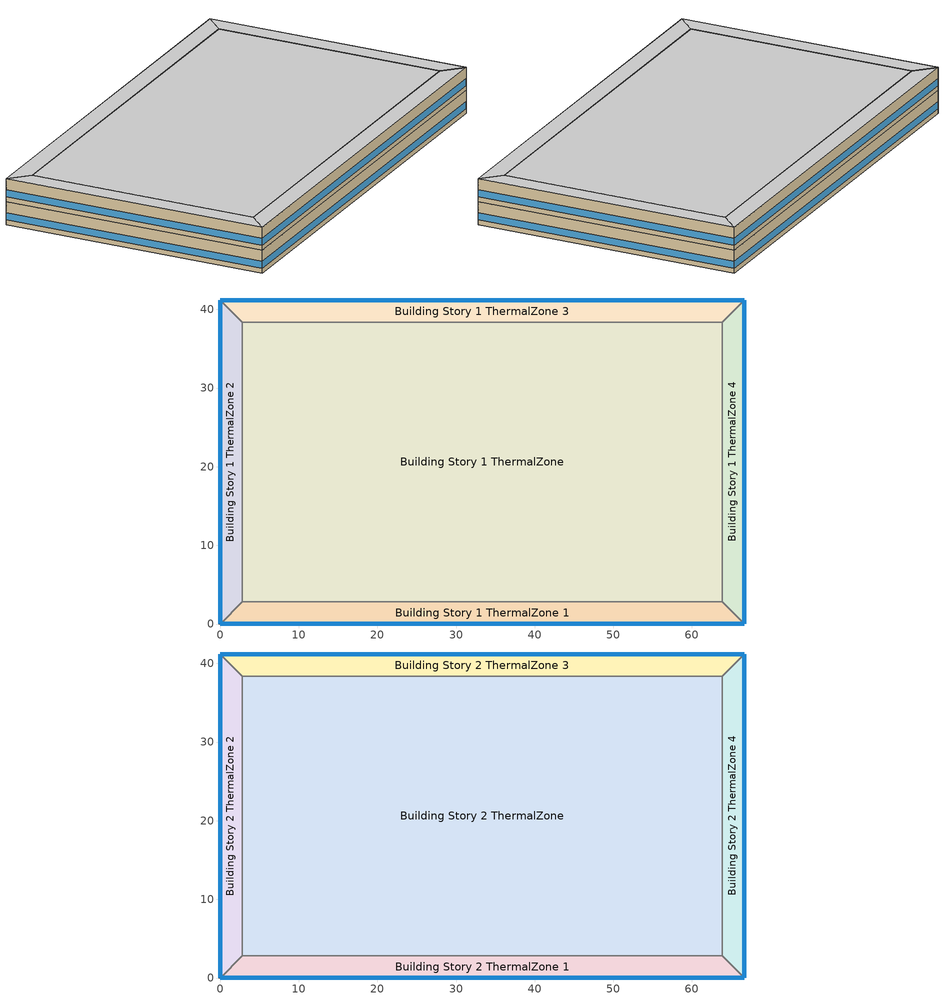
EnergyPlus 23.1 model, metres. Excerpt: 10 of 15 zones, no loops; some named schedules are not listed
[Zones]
Building Story 1 ThermalZone
 floor ground (Typical Insulated Carpeted 8in Slab Floor): 63.82,2.83 2.83,2.83 2.83,38.37 63.82,38.38 z0
 wall adiabatic (Typical Interior Wall): 2.83,2.83 63.82,2.83 63.82,38.38 2.83,38.37 2.83,2.83 z0:3.6
 ceiling adiabatic (Typical Interior Floor): 63.82,38.38 2.83,38.37 2.83,2.83 63.82,2.83 z3.6
Building Story 1 ThermalZone 1
 floor ground (Typical Insulated Carpeted 8in Slab Floor): 66.65,0 0,0 2.83,2.83 63.82,2.83 z0
 wall outside (Typical Insulated Steel Framed Exterior Wall R-20.41): 0,0 66.65,0 z0:3.6
 wall adiabatic (Typical Interior Wall): 66.65,0 63.82,2.83 2.83,2.83 0,0 z0:3.6
 window (U 0.48 SHGC 0.40 Dbl Ref-D Clr 6mm/13mm): 0.03,0 66.63,0 z0.76:1.84
 ceiling adiabatic (Typical Interior Ceiling): 63.82,2.83 2.83,2.83 0,0 66.65,0 z3.6
Building Story 1 ThermalZone 2
 floor ground (Typical Insulated Carpeted 8in Slab Floor): 0,0 0,41.2 2.83,38.37 2.83,2.83 z0
 wall outside (Typical Insulated Steel Framed Exterior Wall R-20.41): 0,41.2 0,0 z0:3.6
 wall adiabatic (Typical Interior Wall): 0,0 2.83,2.83 2.83,38.37 0,41.2 z0:3.6
 window (U 0.48 SHGC 0.40 Dbl Ref-D Clr 6mm/13mm): 0,41.18 0,0.03 z0.76:1.84
 ceiling adiabatic (Typical Interior Ceiling): 2.83,2.83 2.83,38.37 0,41.2 0,0 z3.6
Building Story 1 ThermalZone 3
 floor ground (Typical Insulated Carpeted 8in Slab Floor): 0,41.2 66.65,41.2 63.82,38.38 2.83,38.37 z0
 wall outside (Typical Insulated Steel Framed Exterior Wall R-20.41): 66.65,41.2 0,41.2 z0:3.6
 wall adiabatic (Typical Interior Wall): 0,41.2 2.83,38.37 63.82,38.38 66.65,41.2 z0:3.6
 window (U 0.48 SHGC 0.40 Dbl Ref-D Clr 6mm/13mm): 66.63,41.2 0.03,41.2 z0.76:1.84
 ceiling adiabatic (Typical Interior Ceiling): 2.83,38.37 63.82,38.38 66.65,41.2 0,41.2 z3.6
Building Story 1 ThermalZone 4
 floor ground (Typical Insulated Carpeted 8in Slab Floor): 66.65,41.2 66.65,0 63.82,2.83 63.82,38.38 z0
 wall outside (Typical Insulated Steel Framed Exterior Wall R-20.41): 66.65,0 66.65,41.2 z0:3.6
 wall adiabatic (Typical Interior Wall): 66.65,41.2 63.82,38.38 63.82,2.83 66.65,0 z0:3.6
 window (U 0.48 SHGC 0.40 Dbl Ref-D Clr 6mm/13mm): 66.65,0.03 66.65,41.18 z0.76:1.84
 ceiling adiabatic (Typical Interior Ceiling): 63.82,38.38 63.82,2.83 66.65,0 66.65,41.2 z3.6
Building Story 2 ThermalZone
 floor adiabatic (Typical Interior Floor): 63.82,2.83 2.83,2.83 2.83,38.37 63.82,38.38 z3.6
 wall adiabatic (Typical Interior Wall): 2.83,2.83 63.82,2.83 63.82,38.38 2.83,38.37 2.83,2.83 z3.6:7.2
 ceiling adiabatic (Typical Interior Ceiling): 63.82,38.38 2.83,38.37 2.83,2.83 63.82,2.83 z7.2
Building Story 2 ThermalZone 1
 floor adiabatic (Typical Interior Ceiling): 66.65,0 0,0 2.83,2.83 63.82,2.83 z3.6
 wall outside (Typical Insulated Steel Framed Exterior Wall R-20.41): 0,0 66.65,0 z3.6:7.2
 wall adiabatic (Typical Interior Wall): 66.65,0 63.82,2.83 2.83,2.83 0,0 z3.6:7.2
 window (U 0.48 SHGC 0.40 Dbl Ref-D Clr 6mm/13mm): 0.03,0 66.63,0 z4.36:5.44
 ceiling adiabatic (Typical Interior Ceiling): 63.82,2.83 2.83,2.83 0,0 66.65,0 z7.2
Building Story 2 ThermalZone 2
 floor adiabatic (Typical Interior Ceiling): 0,0 0,41.2 2.83,38.37 2.83,2.83 z3.6
 wall outside (Typical Insulated Steel Framed Exterior Wall R-20.41): 0,41.2 0,0 z3.6:7.2
 wall adiabatic (Typical Interior Wall): 0,0 2.83,2.83 2.83,38.37 0,41.2 z3.6:7.2
 window (U 0.48 SHGC 0.40 Dbl Ref-D Clr 6mm/13mm): 0,41.18 0,0.03 z4.36:5.44
 ceiling adiabatic (Typical Interior Ceiling): 2.83,2.83 2.83,38.37 0,41.2 0,0 z7.2
Building Story 2 ThermalZone 3
 floor adiabatic (Typical Interior Ceiling): 0,41.2 66.65,41.2 63.82,38.38 2.83,38.37 z3.6
 wall outside (Typical Insulated Steel Framed Exterior Wall R-20.41): 66.65,41.2 0,41.2 z3.6:7.2
 wall adiabatic (Typical Interior Wall): 0,41.2 2.83,38.37 63.82,38.38 66.65,41.2 z3.6:7.2
 window (U 0.48 SHGC 0.40 Dbl Ref-D Clr 6mm/13mm): 66.63,41.2 0.03,41.2 z4.36:5.44
 ceiling adiabatic (Typical Interior Ceiling): 2.83,38.37 63.82,38.38 66.65,41.2 0,41.2 z7.2
Building Story 2 ThermalZone 4
 floor adiabatic (Typical Interior Ceiling): 66.65,41.2 66.65,0 63.82,2.83 63.82,38.38 z3.6
 wall outside (Typical Insulated Steel Framed Exterior Wall R-20.41): 66.65,0 66.65,41.2 z3.6:7.2
 wall adiabatic (Typical Interior Wall): 66.65,41.2 63.82,38.38 63.82,2.83 66.65,0 z3.6:7.2
 window (U 0.48 SHGC 0.40 Dbl Ref-D Clr 6mm/13mm): 66.65,0.03 66.65,41.18 z4.36:5.44
 ceiling adiabatic (Typical Interior Ceiling): 63.82,38.38 63.82,2.83 66.65,0 66.65,41.2 z7.2
[Building]
bld_9: Terrain=City
[Site:Location]
Laramie General Brees Field_WY_USA: Latitude {deg}=41.3151; Longitude {deg}=-105.581; Time Zone {hr}=-7; Elevation {m}=2215
[Site:GroundTemperature:FCfactorMethod]
8.6, 2.8, -4.1, -8.8, -2.2, 0.3, 6.7, 10.1, 16.5, 20.6, 19.2, 14.7
[Site:WaterMainsTemperature]
Calculation Method=Correlation; Annual Average Outdoor Air Temperature {C}=8.96667; Maximum Difference In Monthly Average Outdoor Air Temperatures {deltaC}=26.2
[SizingPeriod:DesignDay] Day of Month=21; Dry-Bulb Temperature Range Modifier Type=DefaultMultipliers; Humidity Condition Type=Wetbulb; Barometric Pressure {Pa}=98769; Rain Indicator=No; Snow Indicator=No; Daylight Saving Time Indicator=No; Begin Environment Reset Mode=FullResetAtBeginEnvironment
Name | Month | Day Type | Maximum Dry-Bulb Temperature {C} | Daily Dry-Bulb Temperature Range {deltaC} | Wetbulb or DewPoint at Maximum Dry-Bulb {C} | Wind Speed {m/s} | Wind Direction {deg} | Solar Model Indicator | ASHRAE Clear Sky Optical Depth for Beam Irradiance (taub) | ASHRAE Clear Sky Optical Depth for Diffuse Irradiance (taud) | Sky Clearness
Buffalo Niagara Intl Ap Ann Clg .4% Condns DB=>MWB 1 | 7 | SummerDesignDay | 30.3 | 9.3 | 21.8 | 5.7 | 240 | ASHRAETau | 0.462 | 2.001
Buffalo Niagara Intl Ap Ann Clg .4% Condns WB=>MDB 1 | 7 | SummerDesignDay | 27.8 | 9.3 | 23.8 | 5.7 | 240 | ASHRAETau | 0.462 | 2.001
Buffalo Niagara Intl Ap Ann Htg 99.6% Condns DB 1 | 1 | WinterDesignDay | -16.3 | 0 | -16.3 | 5.1 | 270 | ASHRAEClearSky |  |  | 0
[Material] Thermal Absorptance=0.9; Solar Absorptance=0.7
Name | Roughness | Thickness {m} | Conductivity {W/m-K} | Density {kg/m3} | Specific Heat {J/kg-K} | Visible Absorptance
100mm Normalweight concrete floor | MediumRough | 0.1016 | 2.31045 | 2322 | 832.557 | 0.7
25mm Stucco | Smooth | 0.0254 | 0.72 | 1856 | 840 | 0.7
5/8 in. Gypsum Board | MediumSmooth | 0.0159 | 0.16 | 800 | 1090 | 0.7
8 in. Normalweight Concrete Floor | MediumRough | 0.2032 | 2.31 | 2322 | 832 | 0.7
G01 13mm gypsum board | Smooth | 0.0127 | 0.160031 | 800.001 | 1090.73 | 0.5
[Material:NoMass] Roughness=Smooth; Thermal Absorptance=0.9; Solar Absorptance=0.7
Name | Thermal Resistance {m2-K/W} | Visible Absorptance
CP02 CARPET PAD; Typical Carpet Pad | 0.21648 | 0.8
Typical Insulation R-18.23 | 3.21036 | 0.7
[WindowMaterial:Gas]
AIR 13MM: Gas Type=Air; Thickness {m}=0.0127
[WindowMaterial:Glazing] Optical Data Type=SpectralAverage; Thickness {m}=0.006; Infrared Transmittance at Normal Incidence=0; Front Side Infrared Hemispherical Emissivity=0.84; Conductivity {W/m-K}=0.9; Dirt Correction Factor for Solar and Visible Transmittance=1; Solar Diffusing=No
Name | Solar Transmittance at Normal Incidence | Front Side Solar Reflectance at Normal Incidence | Back Side Solar Reflectance at Normal Incidence | Visible Transmittance at Normal Incidence | Front Side Visible Reflectance at Normal Incidence | Back Side Visible Reflectance at Normal Incidence | Back Side Infrared Hemispherical Emissivity
CLEAR 6MM | 0.775 | 0.071 | 0.071 | 0.881 | 0.08 | 0.08 | 0.84
REF D CLEAR 6MM | 0.429 | 0.308 | 0.379 | 0.334 | 0.453 | 0.505 | 0.82
[Construction]
InteriorFurnishings 1: Std Wood 6inch 1
InteriorFurnishings 2: Std Wood 6inch 2
Typical Insulated Carpeted 8in Slab Floor: 8 in. Normalweight Concrete Floor, Typical Carpet Pad
Typical Insulated Steel Framed Exterior Wall R-20.41: 25mm Stucco, 5/8 in. Gypsum Board, Typical Insulation R-18.23, 5/8 in. Gypsum Board
Typical Interior Ceiling: CP02 CARPET PAD, 100mm Normalweight concrete floor
Typical Interior Floor: 100mm Normalweight concrete floor, CP02 CARPET PAD
Typical Interior Wall: G01 13mm gypsum board, G01 13mm gypsum board
U 0.48 SHGC 0.40 Dbl Ref-D Clr 6mm/13mm: REF D CLEAR 6MM, AIR 13MM, CLEAR 6MM
[SurfaceProperty:SurroundingSurfaces] Surrounding Surface 1=SurroundingSurface1; Surrounding Surface 1 View Factor=0.5
Name | Surrounding Surface 1 Temperature Schedule
SrdSurfs:Surface 56 | Srf-Surface 56-Tmp
SrdSurfs:Surface 44 | Srf-Surface 44-Tmp
SrdSurfs:Surface 50 | Srf-Surface 50-Tmp
SrdSurfs:Surface 38 | Srf-Surface 38-Tmp
[SurfaceProperty:LocalEnvironment]
Name | Exterior Surface | Surrounding Surfaces Object
LocEnv:Surface 44 | Surface 44 | SrdSurfs:Surface 56
LocEnv:Surface 56 | Surface 56 | SrdSurfs:Surface 44
LocEnv:Surface 50 | Surface 50 | SrdSurfs:Surface 38
LocEnv:Surface 38 | Surface 38 | SrdSurfs:Surface 50
[Zone] Part of Total Floor Area=Yes
Name | Multiplier
Building Story 1 ThermalZone; Building Story 1 ThermalZone 1; Building Story 1 ThermalZone 2; Building Story 1 ThermalZone 3; Building Story 1 ThermalZone 4 | 1
Building Story 2 ThermalZone; Building Story 2 ThermalZone 1; Building Story 2 ThermalZone 2; Building Story 2 ThermalZone 3; Building Story 2 ThermalZone 4 | 28
[Space]
Name | Zone | Space Type
Building Story 1 Space | Building Story 1 ThermalZone | Story Ground Blended Space Type
Building Story 1 Space 1 | Building Story 1 ThermalZone 1 | Story Ground Blended Space Type
Building Story 1 Space 2 | Building Story 1 ThermalZone 2 | Story Ground Blended Space Type
Building Story 1 Space 3 | Building Story 1 ThermalZone 3 | Story Ground Blended Space Type
Building Story 1 Space 4 | Building Story 1 ThermalZone 4 | Story Ground Blended Space Type
Building Story 2 Space | Building Story 2 ThermalZone | Story Mid Blended Space Type
Building Story 2 Space 1 | Building Story 2 ThermalZone 1 | Story Mid Blended Space Type
Building Story 2 Space 2 | Building Story 2 ThermalZone 2 | Story Mid Blended Space Type
Building Story 2 Space 3 | Building Story 2 ThermalZone 3 | Story Mid Blended Space Type
Building Story 2 Space 4 | Building Story 2 ThermalZone 4 | Story Mid Blended Space Type
[SpaceList]
Story Ground Blended Space Type: Building Story 1 Space, Building Story 1 Space 4, Building Story 1 Space 1, Building Story 1 Space 2, Building Story 1 Space 3
Story Mid Blended Space Type: Building Story 2 Space 1, Building Story 2 Space 2, Building Story 2 Space, Building Story 2 Space 3, Building Story 2 Space 4
[InternalMass]
Name | Construction | Zone or ZoneList | Space or SpaceList | Surface Area {m2}
Building Story 1 Space Office OfficeLarge Data Center A  - Story Ground Mass; Building Story 1 Space Office OfficeLarge Data Center C  - Story Ground Mass | InteriorFurnishings 1 | Building Story 1 ThermalZone | Building Story 1 Space | 6.46958
Building Story 1 Space 4 Office OfficeLarge Data Center A  - Story Ground Mass; Building Story 1 Space 4 Office OfficeLarge Data Center C  - Story Ground Mass | InteriorFurnishings 1 | Building Story 1 ThermalZone 4 | Building Story 1 Space 4 | 0.323877
Building Story 1 Space 1 Office OfficeLarge Data Center A  - Story Ground Mass; Building Story 1 Space 1 Office OfficeLarge Data Center C  - Story Ground Mass | InteriorFurnishings 1 | Building Story 1 ThermalZone 1 | Building Story 1 Space 1 | 0.538656
Building Story 1 Space 2 Office OfficeLarge Data Center A  - Story Ground Mass; Building Story 1 Space 2 Office OfficeLarge Data Center C  - Story Ground Mass | InteriorFurnishings 1 | Building Story 1 ThermalZone 2 | Building Story 1 Space 2 | 0.323877
Building Story 1 Space 3 Office OfficeLarge Data Center A  - Story Ground Mass; Building Story 1 Space 3 Office OfficeLarge Data Center C  - Story Ground Mass | InteriorFurnishings 1 | Building Story 1 ThermalZone 3 | Building Story 1 Space 3 | 0.538655
Building Story 1 Space Office OfficeLarge Data Center B  - Story Ground Mass | InteriorFurnishings 1 | Building Story 1 ThermalZone | Building Story 1 Space | 35.9741
Building Story 1 Space 4 Office OfficeLarge Data Center B  - Story Ground Mass | InteriorFurnishings 1 | Building Story 1 ThermalZone 4 | Building Story 1 Space 4 | 1.80092
Building Story 1 Space 1 Office OfficeLarge Data Center B  - Story Ground Mass | InteriorFurnishings 1 | Building Story 1 ThermalZone 1 | Building Story 1 Space 1 | 2.99519
Building Story 1 Space 2 Office OfficeLarge Data Center B  - Story Ground Mass | InteriorFurnishings 1 | Building Story 1 ThermalZone 2 | Building Story 1 Space 2 | 1.80092
Building Story 1 Space 3 Office OfficeLarge Data Center B  - Story Ground Mass | InteriorFurnishings 1 | Building Story 1 ThermalZone 3 | Building Story 1 Space 3 | 2.99519
Building Story 1 Space Office OfficeLarge Main Data Center A  - Story Ground Mass; Building Story 1 Space Office OfficeLarge Main Data Center C  - Story Ground Mass | InteriorFurnishings 1 | Building Story 1 ThermalZone | Building Story 1 Space | 11.6315
Building Story 1 Space 4 Office OfficeLarge Main Data Center A  - Story Ground Mass; Building Story 1 Space 4 Office OfficeLarge Main Data Center C  - Story Ground Mass | InteriorFurnishings 1 | Building Story 1 ThermalZone 4 | Building Story 1 Space 4 | 0.58229
Building Story 1 Space 1 Office OfficeLarge Main Data Center A  - Story Ground Mass; Building Story 1 Space 1 Office OfficeLarge Main Data Center C  - Story Ground Mass | InteriorFurnishings 1 | Building Story 1 ThermalZone 1 | Building Story 1 Space 1 | 0.968435
Building Story 1 Space 2 Office OfficeLarge Main Data Center A  - Story Ground Mass; Building Story 1 Space 2 Office OfficeLarge Main Data Center C  - Story Ground Mass | InteriorFurnishings 1 | Building Story 1 ThermalZone 2 | Building Story 1 Space 2 | 0.58229
Building Story 1 Space 3 Office OfficeLarge Main Data Center A  - Story Ground Mass; Building Story 1 Space 3 Office OfficeLarge Main Data Center C  - Story Ground Mass | InteriorFurnishings 1 | Building Story 1 ThermalZone 3 | Building Story 1 Space 3 | 0.968434
Building Story 1 Space Office OfficeLarge Main Data Center B  - Story Ground Mass | InteriorFurnishings 1 | Building Story 1 ThermalZone | Building Story 1 Space | 64.6768
Building Story 1 Space 4 Office OfficeLarge Main Data Center B  - Story Ground Mass | InteriorFurnishings 1 | Building Story 1 ThermalZone 4 | Building Story 1 Space 4 | 3.23782
Building Story 1 Space 1 Office OfficeLarge Main Data Center B  - Story Ground Mass | InteriorFurnishings 1 | Building Story 1 ThermalZone 1 | Building Story 1 Space 1 | 5.38498
Building Story 1 Space 2 Office OfficeLarge Main Data Center B  - Story Ground Mass | InteriorFurnishings 1 | Building Story 1 ThermalZone 2 | Building Story 1 Space 2 | 3.23782
Building Story 1 Space 3 Office OfficeLarge Main Data Center B  - Story Ground Mass | InteriorFurnishings 1 | Building Story 1 ThermalZone 3 | Building Story 1 Space 3 | 5.38497
Building Story 1 Space SecondarySchool Auditorium A  - Story Ground Mass; Building Story 1 Space SecondarySchool Auditorium C  - Story Ground Mass | InteriorFurnishings 1 | Building Story 1 ThermalZone | Building Story 1 Space | 52.0319
Building Story 1 Space 4 SecondarySchool Auditorium A  - Story Ground Mass; Building Story 1 Space 4 SecondarySchool Auditorium C  - Story Ground Mass | InteriorFurnishings 1 | Building Story 1 ThermalZone 4 | Building Story 1 Space 4 | 2.6048
Building Story 1 Space 1 SecondarySchool Auditorium A  - Story Ground Mass; Building Story 1 Space 1 SecondarySchool Auditorium C  - Story Ground Mass | InteriorFurnishings 1 | Building Story 1 ThermalZone 1 | Building Story 1 Space 1 | 4.33217
Building Story 1 Space 2 SecondarySchool Auditorium A  - Story Ground Mass; Building Story 1 Space 2 SecondarySchool Auditorium C  - Story Ground Mass | InteriorFurnishings 1 | Building Story 1 ThermalZone 2 | Building Story 1 Space 2 | 2.6048
Building Story 1 Space 3 SecondarySchool Auditorium A  - Story Ground Mass; Building Story 1 Space 3 SecondarySchool Auditorium C  - Story Ground Mass | InteriorFurnishings 1 | Building Story 1 ThermalZone 3 | Building Story 1 Space 3 | 4.33216
Building Story 1 Space SecondarySchool Auditorium B  - Story Ground Mass | InteriorFurnishings 1 | Building Story 1 ThermalZone | Building Story 1 Space | 289.323
Building Story 1 Space 4 SecondarySchool Auditorium B  - Story Ground Mass | InteriorFurnishings 1 | Building Story 1 ThermalZone 4 | Building Story 1 Space 4 | 14.484
Building Story 1 Space 1 SecondarySchool Auditorium B  - Story Ground Mass | InteriorFurnishings 1 | Building Story 1 ThermalZone 1 | Building Story 1 Space 1 | 24.089
Building Story 1 Space 2 SecondarySchool Auditorium B  - Story Ground Mass | InteriorFurnishings 1 | Building Story 1 ThermalZone 2 | Building Story 1 Space 2 | 14.484
Building Story 1 Space 3 SecondarySchool Auditorium B  - Story Ground Mass | InteriorFurnishings 1 | Building Story 1 ThermalZone 3 | Building Story 1 Space 3 | 24.089
Building Story 1 Space SecondarySchool Cafeteria A  - Story Ground Mass; Building Story 1 Space SecondarySchool Cafeteria C  - Story Ground Mass | InteriorFurnishings 1 | Building Story 1 ThermalZone | Building Story 1 Space | 32.9329
Building Story 1 Space 4 SecondarySchool Cafeteria A  - Story Ground Mass; Building Story 1 Space 4 SecondarySchool Cafeteria C  - Story Ground Mass | InteriorFurnishings 1 | Building Story 1 ThermalZone 4 | Building Story 1 Space 4 | 1.64867
Building Story 1 Space 1 SecondarySchool Cafeteria A  - Story Ground Mass; Building Story 1 Space 1 SecondarySchool Cafeteria C  - Story Ground Mass | InteriorFurnishings 1 | Building Story 1 ThermalZone 1 | Building Story 1 Space 1 | 2.74199
Building Story 1 Space 2 SecondarySchool Cafeteria A  - Story Ground Mass; Building Story 1 Space 2 SecondarySchool Cafeteria C  - Story Ground Mass | InteriorFurnishings 1 | Building Story 1 ThermalZone 2 | Building Story 1 Space 2 | 1.64867
Building Story 1 Space 3 SecondarySchool Cafeteria A  - Story Ground Mass; Building Story 1 Space 3 SecondarySchool Cafeteria C  - Story Ground Mass | InteriorFurnishings 1 | Building Story 1 ThermalZone 3 | Building Story 1 Space 3 | 2.74199
Building Story 1 Space SecondarySchool Cafeteria B  - Story Ground Mass | InteriorFurnishings 1 | Building Story 1 ThermalZone | Building Story 1 Space | 183.123
Building Story 1 Space 4 SecondarySchool Cafeteria B  - Story Ground Mass | InteriorFurnishings 1 | Building Story 1 ThermalZone 4 | Building Story 1 Space 4 | 9.16744
Building Story 1 Space 1 SecondarySchool Cafeteria B  - Story Ground Mass | InteriorFurnishings 1 | Building Story 1 ThermalZone 1 | Building Story 1 Space 1 | 15.2468
Building Story 1 Space 2 SecondarySchool Cafeteria B  - Story Ground Mass | InteriorFurnishings 1 | Building Story 1 ThermalZone 2 | Building Story 1 Space 2 | 9.16744
Building Story 1 Space 3 SecondarySchool Cafeteria B  - Story Ground Mass | InteriorFurnishings 1 | Building Story 1 ThermalZone 3 | Building Story 1 Space 3 | 15.2468
Building Story 1 Space SecondarySchool Classroom A  - Story Ground Mass; Building Story 1 Space SecondarySchool Classroom C  - Story Ground Mass | InteriorFurnishings 1 | Building Story 1 ThermalZone | Building Story 1 Space | 129.374
Building Story 1 Space 4 SecondarySchool Classroom A  - Story Ground Mass; Building Story 1 Space 4 SecondarySchool Classroom C  - Story Ground Mass | InteriorFurnishings 1 | Building Story 1 ThermalZone 4 | Building Story 1 Space 4 | 6.47666
Building Story 1 Space 1 SecondarySchool Classroom A  - Story Ground Mass; Building Story 1 Space 1 SecondarySchool Classroom C  - Story Ground Mass | InteriorFurnishings 1 | Building Story 1 ThermalZone 1 | Building Story 1 Space 1 | 10.7716
Building Story 1 Space 2 SecondarySchool Classroom A  - Story Ground Mass; Building Story 1 Space 2 SecondarySchool Classroom C  - Story Ground Mass | InteriorFurnishings 1 | Building Story 1 ThermalZone 2 | Building Story 1 Space 2 | 6.47666
Building Story 1 Space 3 SecondarySchool Classroom A  - Story Ground Mass; Building Story 1 Space 3 SecondarySchool Classroom C  - Story Ground Mass | InteriorFurnishings 1 | Building Story 1 ThermalZone 3 | Building Story 1 Space 3 | 10.7716
Building Story 1 Space SecondarySchool ComputerRoom A  - Story Ground Mass; Building Story 1 Space SecondarySchool ComputerRoom C  - Story Ground Mass | InteriorFurnishings 1 | Building Story 1 ThermalZone | Building Story 1 Space | 50.2769
Building Story 1 Space 4 SecondarySchool ComputerRoom A  - Story Ground Mass; Building Story 1 Space 4 SecondarySchool ComputerRoom C  - Story Ground Mass | InteriorFurnishings 1 | Building Story 1 ThermalZone 4 | Building Story 1 Space 4 | 2.51694
Building Story 1 Space 1 SecondarySchool ComputerRoom A  - Story Ground Mass; Building Story 1 Space 1 SecondarySchool ComputerRoom C  - Story Ground Mass | InteriorFurnishings 1 | Building Story 1 ThermalZone 1 | Building Story 1 Space 1 | 4.18604
Building Story 1 Space 2 SecondarySchool ComputerRoom A  - Story Ground Mass; Building Story 1 Space 2 SecondarySchool ComputerRoom C  - Story Ground Mass | InteriorFurnishings 1 | Building Story 1 ThermalZone 2 | Building Story 1 Space 2 | 2.51694
Building Story 1 Space 3 SecondarySchool ComputerRoom A  - Story Ground Mass; Building Story 1 Space 3 SecondarySchool ComputerRoom C  - Story Ground Mass | InteriorFurnishings 1 | Building Story 1 ThermalZone 3 | Building Story 1 Space 3 | 4.18604
Building Story 1 Space SecondarySchool ComputerRoom B  - Story Ground Mass | InteriorFurnishings 1 | Building Story 1 ThermalZone | Building Story 1 Space | 279.564
Building Story 1 Space 4 SecondarySchool ComputerRoom B  - Story Ground Mass | InteriorFurnishings 1 | Building Story 1 ThermalZone 4 | Building Story 1 Space 4 | 13.9954
Building Story 1 Space 1 SecondarySchool ComputerRoom B  - Story Ground Mass | InteriorFurnishings 1 | Building Story 1 ThermalZone 1 | Building Story 1 Space 1 | 23.2765
Building Story 1 Space 2 SecondarySchool ComputerRoom B  - Story Ground Mass | InteriorFurnishings 1 | Building Story 1 ThermalZone 2 | Building Story 1 Space 2 | 13.9954
Building Story 1 Space 3 SecondarySchool ComputerRoom B  - Story Ground Mass | InteriorFurnishings 1 | Building Story 1 ThermalZone 3 | Building Story 1 Space 3 | 23.2765
Building Story 1 Space SecondarySchool Corridor B  - Story Ground Mass | InteriorFurnishings 1 | Building Story 1 ThermalZone | Building Story 1 Space | 182.425
Building Story 1 Space 4 SecondarySchool Corridor B  - Story Ground Mass | InteriorFurnishings 1 | Building Story 1 ThermalZone 4 | Building Story 1 Space 4 | 9.13249
Building Story 1 Space 1 SecondarySchool Corridor B  - Story Ground Mass | InteriorFurnishings 1 | Building Story 1 ThermalZone 1 | Building Story 1 Space 1 | 15.1887
Building Story 1 Space 2 SecondarySchool Corridor B  - Story Ground Mass | InteriorFurnishings 1 | Building Story 1 ThermalZone 2 | Building Story 1 Space 2 | 9.13249
Building Story 1 Space 3 SecondarySchool Corridor B  - Story Ground Mass | InteriorFurnishings 1 | Building Story 1 ThermalZone 3 | Building Story 1 Space 3 | 15.1887
Building Story 1 Space SecondarySchool Gym A  - Story Ground Mass; Building Story 1 Space SecondarySchool Gym C  - Story Ground Mass | InteriorFurnishings 1 | Building Story 1 ThermalZone | Building Story 1 Space | 119.356
Building Story 1 Space 4 SecondarySchool Gym A  - Story Ground Mass; Building Story 1 Space 4 SecondarySchool Gym C  - Story Ground Mass | InteriorFurnishings 1 | Building Story 1 ThermalZone 4 | Building Story 1 Space 4 | 5.97514
Building Story 1 Space 1 SecondarySchool Gym A  - Story Ground Mass; Building Story 1 Space 1 SecondarySchool Gym C  - Story Ground Mass | InteriorFurnishings 1 | Building Story 1 ThermalZone 1 | Building Story 1 Space 1 | 9.93755
Building Story 1 Space 2 SecondarySchool Gym A  - Story Ground Mass; Building Story 1 Space 2 SecondarySchool Gym C  - Story Ground Mass | InteriorFurnishings 1 | Building Story 1 ThermalZone 2 | Building Story 1 Space 2 | 5.97514
Building Story 1 Space 3 SecondarySchool Gym A  - Story Ground Mass; Building Story 1 Space 3 SecondarySchool Gym C  - Story Ground Mass | InteriorFurnishings 1 | Building Story 1 ThermalZone 3 | Building Story 1 Space 3 | 9.93754
Building Story 1 Space SecondarySchool Gym A end_a - Story Ground Mass; Building Story 1 Space SecondarySchool Gym C end_a - Story Ground Mass | InteriorFurnishings 1 | Building Story 1 ThermalZone | Building Story 1 Space | 50.5738
Building Story 1 Space 4 SecondarySchool Gym A end_a - Story Ground Mass; Building Story 1 Space 4 SecondarySchool Gym C end_a - Story Ground Mass | InteriorFurnishings 1 | Building Story 1 ThermalZone 4 | Building Story 1 Space 4 | 2.5318
Building Story 1 Space 1 SecondarySchool Gym A end_a - Story Ground Mass; Building Story 1 Space 1 SecondarySchool Gym C end_a - Story Ground Mass | InteriorFurnishings 1 | Building Story 1 ThermalZone 1 | Building Story 1 Space 1 | 4.21076
Building Story 1 Space 2 SecondarySchool Gym A end_a - Story Ground Mass; Building Story 1 Space 2 SecondarySchool Gym C end_a - Story Ground Mass | InteriorFurnishings 1 | Building Story 1 ThermalZone 2 | Building Story 1 Space 2 | 2.5318
Building Story 1 Space 3 SecondarySchool Gym A end_a - Story Ground Mass; Building Story 1 Space 3 SecondarySchool Gym C end_a - Story Ground Mass | InteriorFurnishings 1 | Building Story 1 ThermalZone 3 | Building Story 1 Space 3 | 4.21076
Building Story 1 Space SecondarySchool Gym B  - Story Ground Mass | InteriorFurnishings 1 | Building Story 1 ThermalZone | Building Story 1 Space | 663.678
Building Story 1 Space 4 SecondarySchool Gym B  - Story Ground Mass | InteriorFurnishings 1 | Building Story 1 ThermalZone 4 | Building Story 1 Space 4 | 33.2248
Building Story 1 Space 1 SecondarySchool Gym B  - Story Ground Mass | InteriorFurnishings 1 | Building Story 1 ThermalZone 1 | Building Story 1 Space 1 | 55.2577
Building Story 1 Space 2 SecondarySchool Gym B  - Story Ground Mass | InteriorFurnishings 1 | Building Story 1 ThermalZone 2 | Building Story 1 Space 2 | 33.2248
Building Story 1 Space 3 SecondarySchool Gym B  - Story Ground Mass | InteriorFurnishings 1 | Building Story 1 ThermalZone 3 | Building Story 1 Space 3 | 55.2577
Building Story 1 Space SecondarySchool Gym B end_a - Story Ground Mass | InteriorFurnishings 1 | Building Story 1 ThermalZone | Building Story 1 Space | 281.215
Building Story 1 Space 4 SecondarySchool Gym B end_a - Story Ground Mass | InteriorFurnishings 1 | Building Story 1 ThermalZone 4 | Building Story 1 Space 4 | 14.0781
Building Story 1 Space 1 SecondarySchool Gym B end_a - Story Ground Mass | InteriorFurnishings 1 | Building Story 1 ThermalZone 1 | Building Story 1 Space 1 | 23.4139
Building Story 1 Space 2 SecondarySchool Gym B end_a - Story Ground Mass | InteriorFurnishings 1 | Building Story 1 ThermalZone 2 | Building Story 1 Space 2 | 14.0781
Building Story 1 Space 3 SecondarySchool Gym B end_a - Story Ground Mass | InteriorFurnishings 1 | Building Story 1 ThermalZone 3 | Building Story 1 Space 3 | 23.4139
Building Story 1 Space SecondarySchool Kitchen A  - Story Ground Mass; Building Story 1 Space SecondarySchool Kitchen C  - Story Ground Mass | InteriorFurnishings 1 | Building Story 1 ThermalZone | Building Story 1 Space | 11.3562
Building Story 1 Space 4 SecondarySchool Kitchen A  - Story Ground Mass; Building Story 1 Space 4 SecondarySchool Kitchen C  - Story Ground Mass | InteriorFurnishings 1 | Building Story 1 ThermalZone 4 | Building Story 1 Space 4 | 0.568508
Building Story 1 Space 1 SecondarySchool Kitchen A  - Story Ground Mass; Building Story 1 Space 1 SecondarySchool Kitchen C  - Story Ground Mass | InteriorFurnishings 1 | Building Story 1 ThermalZone 1 | Building Story 1 Space 1 | 0.945513
Building Story 1 Space 2 SecondarySchool Kitchen A  - Story Ground Mass; Building Story 1 Space 2 SecondarySchool Kitchen C  - Story Ground Mass | InteriorFurnishings 1 | Building Story 1 ThermalZone 2 | Building Story 1 Space 2 | 0.568508
Building Story 1 Space 3 SecondarySchool Kitchen A  - Story Ground Mass; Building Story 1 Space 3 SecondarySchool Kitchen C  - Story Ground Mass | InteriorFurnishings 1 | Building Story 1 ThermalZone 3 | Building Story 1 Space 3 | 0.945512
Building Story 1 Space SecondarySchool Kitchen B  - Story Ground Mass | InteriorFurnishings 1 | Building Story 1 ThermalZone | Building Story 1 Space | 63.146
Building Story 1 Space 4 SecondarySchool Kitchen B  - Story Ground Mass | InteriorFurnishings 1 | Building Story 1 ThermalZone 4 | Building Story 1 Space 4 | 3.16119
Building Story 1 Space 1 SecondarySchool Kitchen B  - Story Ground Mass | InteriorFurnishings 1 | Building Story 1 ThermalZone 1 | Building Story 1 Space 1 | 5.25752
Building Story 1 Space 2 SecondarySchool Kitchen B  - Story Ground Mass | InteriorFurnishings 1 | Building Story 1 ThermalZone 2 | Building Story 1 Space 2 | 3.16119
Building Story 1 Space 3 SecondarySchool Kitchen B  - Story Ground Mass | InteriorFurnishings 1 | Building Story 1 ThermalZone 3 | Building Story 1 Space 3 | 5.25752
Building Story 1 Space SecondarySchool Library A  - Story Ground Mass; Building Story 1 Space SecondarySchool Library C  - Story Ground Mass | InteriorFurnishings 1 | Building Story 1 ThermalZone | Building Story 1 Space | 44.2891
Building Story 1 Space 4 SecondarySchool Library A  - Story Ground Mass; Building Story 1 Space 4 SecondarySchool Library C  - Story Ground Mass | InteriorFurnishings 1 | Building Story 1 ThermalZone 4 | Building Story 1 Space 4 | 2.21718
Building Story 1 Space 1 SecondarySchool Library A  - Story Ground Mass; Building Story 1 Space 1 SecondarySchool Library C  - Story Ground Mass | InteriorFurnishings 1 | Building Story 1 ThermalZone 1 | Building Story 1 Space 1 | 3.6875
Building Story 1 Space 2 SecondarySchool Library A  - Story Ground Mass; Building Story 1 Space 2 SecondarySchool Library C  - Story Ground Mass | InteriorFurnishings 1 | Building Story 1 ThermalZone 2 | Building Story 1 Space 2 | 2.21718
Building Story 1 Space 3 SecondarySchool Library A  - Story Ground Mass; Building Story 1 Space 3 SecondarySchool Library C  - Story Ground Mass | InteriorFurnishings 1 | Building Story 1 ThermalZone 3 | Building Story 1 Space 3 | 3.6875
Building Story 1 Space SecondarySchool Library B  - Story Ground Mass | InteriorFurnishings 1 | Building Story 1 ThermalZone | Building Story 1 Space | 246.269
Building Story 1 Space 4 SecondarySchool Library B  - Story Ground Mass | InteriorFurnishings 1 | Building Story 1 ThermalZone 4 | Building Story 1 Space 4 | 12.3286
Building Story 1 Space 1 SecondarySchool Library B  - Story Ground Mass | InteriorFurnishings 1 | Building Story 1 ThermalZone 1 | Building Story 1 Space 1 | 20.5043
Building Story 1 Space 2 SecondarySchool Library B  - Story Ground Mass | InteriorFurnishings 1 | Building Story 1 ThermalZone 2 | Building Story 1 Space 2 | 12.3286
Building Story 1 Space 3 SecondarySchool Library B  - Story Ground Mass | InteriorFurnishings 1 | Building Story 1 ThermalZone 3 | Building Story 1 Space 3 | 20.5043
Building Story 1 Space SecondarySchool Lobby A  - Story Ground Mass; Building Story 1 Space SecondarySchool Lobby C  - Story Ground Mass; Building Story 1 Space SecondarySchool Restroom A  - Story Ground Mass; Building Story 1 Space SecondarySchool Restroom C  - Story Ground Mass | InteriorFurnishings 1 | Building Story 1 ThermalZone | Building Story 1 Space | 22.0929
Building Story 1 Space 4 SecondarySchool Lobby A  - Story Ground Mass; Building Story 1 Space 4 SecondarySchool Lobby C  - Story Ground Mass; Building Story 1 Space 4 SecondarySchool Restroom A  - Story Ground Mass; Building Story 1 Space 4 SecondarySchool Restroom C  - Story Ground Mass | InteriorFurnishings 1 | Building Story 1 ThermalZone 4 | Building Story 1 Space 4 | 1.10601
Building Story 1 Space 1 SecondarySchool Lobby A  - Story Ground Mass; Building Story 1 Space 1 SecondarySchool Lobby C  - Story Ground Mass; Building Story 1 Space 1 SecondarySchool Restroom A  - Story Ground Mass; Building Story 1 Space 1 SecondarySchool Restroom C  - Story Ground Mass | InteriorFurnishings 1 | Building Story 1 ThermalZone 1 | Building Story 1 Space 1 | 1.83945
Building Story 1 Space 2 SecondarySchool Lobby A  - Story Ground Mass; Building Story 1 Space 2 SecondarySchool Lobby C  - Story Ground Mass; Building Story 1 Space 2 SecondarySchool Restroom A  - Story Ground Mass; Building Story 1 Space 2 SecondarySchool Restroom C  - Story Ground Mass | InteriorFurnishings 1 | Building Story 1 ThermalZone 2 | Building Story 1 Space 2 | 1.10601
Building Story 1 Space 3 SecondarySchool Lobby A  - Story Ground Mass; Building Story 1 Space 3 SecondarySchool Lobby C  - Story Ground Mass; Building Story 1 Space 3 SecondarySchool Restroom A  - Story Ground Mass; Building Story 1 Space 3 SecondarySchool Restroom C  - Story Ground Mass | InteriorFurnishings 1 | Building Story 1 ThermalZone 3 | Building Story 1 Space 3 | 1.83945
Building Story 1 Space SecondarySchool Lobby B  - Story Ground Mass; Building Story 1 Space SecondarySchool Restroom B  - Story Ground Mass | InteriorFurnishings 1 | Building Story 1 ThermalZone | Building Story 1 Space | 122.848
Building Story 1 Space 4 SecondarySchool Lobby B  - Story Ground Mass; Building Story 1 Space 4 SecondarySchool Restroom B  - Story Ground Mass | InteriorFurnishings 1 | Building Story 1 ThermalZone 4 | Building Story 1 Space 4 | 6.14994
Building Story 1 Space 1 SecondarySchool Lobby B  - Story Ground Mass; Building Story 1 Space 1 SecondarySchool Restroom B  - Story Ground Mass | InteriorFurnishings 1 | Building Story 1 ThermalZone 1 | Building Story 1 Space 1 | 10.2283
Building Story 1 Space 2 SecondarySchool Lobby B  - Story Ground Mass; Building Story 1 Space 2 SecondarySchool Restroom B  - Story Ground Mass | InteriorFurnishings 1 | Building Story 1 ThermalZone 2 | Building Story 1 Space 2 | 6.14994
Building Story 1 Space 3 SecondarySchool Lobby B  - Story Ground Mass; Building Story 1 Space 3 SecondarySchool Restroom B  - Story Ground Mass | InteriorFurnishings 1 | Building Story 1 ThermalZone 3 | Building Story 1 Space 3 | 10.2283
Building Story 1 Space SecondarySchool Mechanical A  - Story Ground Mass; Building Story 1 Space SecondarySchool Mechanical C  - Story Ground Mass | InteriorFurnishings 1 | Building Story 1 ThermalZone | Building Story 1 Space | 36.03
Building Story 1 Space 4 SecondarySchool Mechanical A  - Story Ground Mass; Building Story 1 Space 4 SecondarySchool Mechanical C  - Story Ground Mass | InteriorFurnishings 1 | Building Story 1 ThermalZone 4 | Building Story 1 Space 4 | 1.80372
Building Story 1 Space 1 SecondarySchool Mechanical A  - Story Ground Mass; Building Story 1 Space 1 SecondarySchool Mechanical C  - Story Ground Mass | InteriorFurnishings 1 | Building Story 1 ThermalZone 1 | Building Story 1 Space 1 | 2.99986
Building Story 1 Space 2 SecondarySchool Mechanical A  - Story Ground Mass; Building Story 1 Space 2 SecondarySchool Mechanical C  - Story Ground Mass | InteriorFurnishings 1 | Building Story 1 ThermalZone 2 | Building Story 1 Space 2 | 1.80372
Building Story 1 Space 3 SecondarySchool Mechanical A  - Story Ground Mass; Building Story 1 Space 3 SecondarySchool Mechanical C  - Story Ground Mass | InteriorFurnishings 1 | Building Story 1 ThermalZone 3 | Building Story 1 Space 3 | 2.99985
Building Story 1 Space SecondarySchool Mechanical B  - Story Ground Mass | InteriorFurnishings 1 | Building Story 1 ThermalZone | Building Story 1 Space | 200.345
Building Story 1 Space 4 SecondarySchool Mechanical B  - Story Ground Mass | InteriorFurnishings 1 | Building Story 1 ThermalZone 4 | Building Story 1 Space 4 | 10.0296
Building Story 1 Space 1 SecondarySchool Mechanical B  - Story Ground Mass | InteriorFurnishings 1 | Building Story 1 ThermalZone 1 | Building Story 1 Space 1 | 16.6807
Building Story 1 Space 2 SecondarySchool Mechanical B  - Story Ground Mass | InteriorFurnishings 1 | Building Story 1 ThermalZone 2 | Building Story 1 Space 2 | 10.0296
Building Story 1 Space 3 SecondarySchool Mechanical B  - Story Ground Mass | InteriorFurnishings 1 | Building Story 1 ThermalZone 3 | Building Story 1 Space 3 | 16.6807
Building Story 1 Space SecondarySchool Office A  - Story Ground Mass; Building Story 1 Space SecondarySchool Office C  - Story Ground Mass | InteriorFurnishings 1 | Building Story 1 ThermalZone | Building Story 1 Space | 56.0582
Building Story 1 Space 4 SecondarySchool Office A  - Story Ground Mass; Building Story 1 Space 4 SecondarySchool Office C  - Story Ground Mass | InteriorFurnishings 1 | Building Story 1 ThermalZone 4 | Building Story 1 Space 4 | 2.80636
Building Story 1 Space 1 SecondarySchool Office A  - Story Ground Mass; Building Story 1 Space 1 SecondarySchool Office C  - Story Ground Mass | InteriorFurnishings 1 | Building Story 1 ThermalZone 1 | Building Story 1 Space 1 | 4.6674
Building Story 1 Space 2 SecondarySchool Office A  - Story Ground Mass; Building Story 1 Space 2 SecondarySchool Office C  - Story Ground Mass | InteriorFurnishings 1 | Building Story 1 ThermalZone 2 | Building Story 1 Space 2 | 2.80636
Building Story 1 Space 3 SecondarySchool Office A  - Story Ground Mass; Building Story 1 Space 3 SecondarySchool Office C  - Story Ground Mass | InteriorFurnishings 1 | Building Story 1 ThermalZone 3 | Building Story 1 Space 3 | 4.66739
Building Story 1 Space SecondarySchool Office B  - Story Ground Mass | InteriorFurnishings 1 | Building Story 1 ThermalZone | Building Story 1 Space | 311.711
Building Story 1 Space 4 SecondarySchool Office B  - Story Ground Mass | InteriorFurnishings 1 | Building Story 1 ThermalZone 4 | Building Story 1 Space 4 | 15.6048
Building Story 1 Space 1 SecondarySchool Office B  - Story Ground Mass | InteriorFurnishings 1 | Building Story 1 ThermalZone 1 | Building Story 1 Space 1 | 25.953
Building Story 1 Space 2 SecondarySchool Office B  - Story Ground Mass | InteriorFurnishings 1 | Building Story 1 ThermalZone 2 | Building Story 1 Space 2 | 15.6048
Building Story 1 Space 3 SecondarySchool Office B  - Story Ground Mass | InteriorFurnishings 1 | Building Story 1 ThermalZone 3 | Building Story 1 Space 3 | 25.953
Building Story 1 Space Mass | InteriorFurnishings 2 | Building Story 1 ThermalZone | Building Story 1 Space | 4336.28
Building Story 1 Space 1 Mass | InteriorFurnishings 2 | Building Story 1 ThermalZone 1 | Building Story 1 Space 1 | 361.038
Building Story 1 Space 2 Mass | InteriorFurnishings 2 | Building Story 1 ThermalZone 2 | Building Story 1 Space 2 | 217.081
Building Story 1 Space 3 Mass | InteriorFurnishings 2 | Building Story 1 ThermalZone 3 | Building Story 1 Space 3 | 361.037
Building Story 1 Space 4 Mass | InteriorFurnishings 2 | Building Story 1 ThermalZone 4 | Building Story 1 Space 4 | 217.081
Building Story 2 Space 1 Office WholeBuilding - Lg Office A  - Story Mid Mass; Building Story 2 Space 1 Office WholeBuilding - Lg Office C  - Story Mid Mass | InteriorFurnishings 1 | Building Story 2 ThermalZone 1 | Building Story 2 Space 1 | 3.83278
Building Story 2 Space 2 Office WholeBuilding - Lg Office A  - Story Mid Mass; Building Story 2 Space 2 Office WholeBuilding - Lg Office C  - Story Mid Mass | InteriorFurnishings 1 | Building Story 2 ThermalZone 2 | Building Story 2 Space 2 | 2.30453
Building Story 2 Space Office WholeBuilding - Lg Office A  - Story Mid Mass; Building Story 2 Space Office WholeBuilding - Lg Office C  - Story Mid Mass | InteriorFurnishings 1 | Building Story 2 ThermalZone | Building Story 2 Space | 46.034
Building Story 2 Space 3 Office WholeBuilding - Lg Office A  - Story Mid Mass; Building Story 2 Space 3 Office WholeBuilding - Lg Office C  - Story Mid Mass | InteriorFurnishings 1 | Building Story 2 ThermalZone 3 | Building Story 2 Space 3 | 3.83278
Building Story 2 Space 4 Office WholeBuilding - Lg Office A  - Story Mid Mass; Building Story 2 Space 4 Office WholeBuilding - Lg Office C  - Story Mid Mass | InteriorFurnishings 1 | Building Story 2 ThermalZone 4 | Building Story 2 Space 4 | 2.30453
Building Story 2 Space 1 Office WholeBuilding - Lg Office A end_b - Story Mid Mass; Building Story 2 Space 1 Office WholeBuilding - Lg Office C end_b - Story Mid Mass | InteriorFurnishings 1 | Building Story 2 ThermalZone 1 | Building Story 2 Space 1 | 4.21076
Building Story 2 Space 2 Office WholeBuilding - Lg Office A end_b - Story Mid Mass; Building Story 2 Space 2 Office WholeBuilding - Lg Office C end_b - Story Mid Mass | InteriorFurnishings 1 | Building Story 2 ThermalZone 2 | Building Story 2 Space 2 | 2.5318
Building Story 2 Space Office WholeBuilding - Lg Office A end_b - Story Mid Mass; Building Story 2 Space Office WholeBuilding - Lg Office C end_b - Story Mid Mass | InteriorFurnishings 1 | Building Story 2 ThermalZone | Building Story 2 Space | 50.5738
Building Story 2 Space 3 Office WholeBuilding - Lg Office A end_b - Story Mid Mass; Building Story 2 Space 3 Office WholeBuilding - Lg Office C end_b - Story Mid Mass | InteriorFurnishings 1 | Building Story 2 ThermalZone 3 | Building Story 2 Space 3 | 4.21076
Building Story 2 Space 4 Office WholeBuilding - Lg Office A end_b - Story Mid Mass; Building Story 2 Space 4 Office WholeBuilding - Lg Office C end_b - Story Mid Mass | InteriorFurnishings 1 | Building Story 2 ThermalZone 4 | Building Story 2 Space 4 | 2.5318
Building Story 2 Space 1 Office WholeBuilding - Lg Office B  - Story Mid Mass | InteriorFurnishings 1 | Building Story 2 ThermalZone 1 | Building Story 2 Space 1 | 21.3122
Building Story 2 Space 2 Office WholeBuilding - Lg Office B  - Story Mid Mass | InteriorFurnishings 1 | Building Story 2 ThermalZone 2 | Building Story 2 Space 2 | 12.8144
Building Story 2 Space Office WholeBuilding - Lg Office B  - Story Mid Mass | InteriorFurnishings 1 | Building Story 2 ThermalZone | Building Story 2 Space | 255.972
Building Story 2 Space 3 Office WholeBuilding - Lg Office B  - Story Mid Mass | InteriorFurnishings 1 | Building Story 2 ThermalZone 3 | Building Story 2 Space 3 | 21.3122
Building Story 2 Space 4 Office WholeBuilding - Lg Office B  - Story Mid Mass | InteriorFurnishings 1 | Building Story 2 ThermalZone 4 | Building Story 2 Space 4 | 12.8144
Building Story 2 Space 1 Office WholeBuilding - Lg Office B end_b - Story Mid Mass | InteriorFurnishings 1 | Building Story 2 ThermalZone 1 | Building Story 2 Space 1 | 23.4139
Building Story 2 Space 2 Office WholeBuilding - Lg Office B end_b - Story Mid Mass | InteriorFurnishings 1 | Building Story 2 ThermalZone 2 | Building Story 2 Space 2 | 14.0781
Building Story 2 Space Office WholeBuilding - Lg Office B end_b - Story Mid Mass | InteriorFurnishings 1 | Building Story 2 ThermalZone | Building Story 2 Space | 281.215
Building Story 2 Space 3 Office WholeBuilding - Lg Office B end_b - Story Mid Mass | InteriorFurnishings 1 | Building Story 2 ThermalZone 3 | Building Story 2 Space 3 | 23.4139
Building Story 2 Space 4 Office WholeBuilding - Lg Office B end_b - Story Mid Mass | InteriorFurnishings 1 | Building Story 2 ThermalZone 4 | Building Story 2 Space 4 | 14.0781
Building Story 2 Space 1 SecondarySchool Classroom A  - Story Mid Mass; Building Story 2 Space 1 SecondarySchool Classroom C  - Story Mid Mass | InteriorFurnishings 1 | Building Story 2 ThermalZone 1 | Building Story 2 Space 1 | 78.7051
Building Story 2 Space 2 SecondarySchool Classroom A  - Story Mid Mass; Building Story 2 Space 2 SecondarySchool Classroom C  - Story Mid Mass | InteriorFurnishings 1 | Building Story 2 ThermalZone 2 | Building Story 2 Space 2 | 47.3229
Building Story 2 Space SecondarySchool Classroom A  - Story Mid Mass; Building Story 2 Space SecondarySchool Classroom C  - Story Mid Mass | InteriorFurnishings 1 | Building Story 2 ThermalZone | Building Story 2 Space | 945.294
Building Story 2 Space 3 SecondarySchool Classroom A  - Story Mid Mass; Building Story 2 Space 3 SecondarySchool Classroom C  - Story Mid Mass | InteriorFurnishings 1 | Building Story 2 ThermalZone 3 | Building Story 2 Space 3 | 78.705
Building Story 2 Space 4 SecondarySchool Classroom A  - Story Mid Mass; Building Story 2 Space 4 SecondarySchool Classroom C  - Story Mid Mass | InteriorFurnishings 1 | Building Story 2 ThermalZone 4 | Building Story 2 Space 4 | 47.3229
Building Story 2 Space 1 SecondarySchool Classroom A end_a - Story Mid Mass; Building Story 2 Space 1 SecondarySchool Classroom C end_a - Story Mid Mass | InteriorFurnishings 1 | Building Story 2 ThermalZone 1 | Building Story 2 Space 1 | 9.33574
Building Story 2 Space 2 SecondarySchool Classroom A end_a - Story Mid Mass; Building Story 2 Space 2 SecondarySchool Classroom C end_a - Story Mid Mass | InteriorFurnishings 1 | Building Story 2 ThermalZone 2 | Building Story 2 Space 2 | 5.61329
Building Story 2 Space SecondarySchool Classroom A end_a - Story Mid Mass; Building Story 2 Space SecondarySchool Classroom C end_a - Story Mid Mass | InteriorFurnishings 1 | Building Story 2 ThermalZone | Building Story 2 Space | 112.128
Building Story 2 Space 3 SecondarySchool Classroom A end_a - Story Mid Mass; Building Story 2 Space 3 SecondarySchool Classroom C end_a - Story Mid Mass | InteriorFurnishings 1 | Building Story 2 ThermalZone 3 | Building Story 2 Space 3 | 9.33573
Building Story 2 Space 4 SecondarySchool Classroom A end_a - Story Mid Mass; Building Story 2 Space 4 SecondarySchool Classroom C end_a - Story Mid Mass | InteriorFurnishings 1 | Building Story 2 ThermalZone 4 | Building Story 2 Space 4 | 5.61329
Building Story 2 Space 1 SecondarySchool Corridor B  - Story Mid Mass | InteriorFurnishings 1 | Building Story 2 ThermalZone 1 | Building Story 2 Space 1 | 110.979
Building Story 2 Space 2 SecondarySchool Corridor B  - Story Mid Mass | InteriorFurnishings 1 | Building Story 2 ThermalZone 2 | Building Story 2 Space 2 | 66.7283
Building Story 2 Space SecondarySchool Corridor B  - Story Mid Mass | InteriorFurnishings 1 | Building Story 2 ThermalZone | Building Story 2 Space | 1332.92
Building Story 2 Space 3 SecondarySchool Corridor B  - Story Mid Mass | InteriorFurnishings 1 | Building Story 2 ThermalZone 3 | Building Story 2 Space 3 | 110.979
Building Story 2 Space 4 SecondarySchool Corridor B  - Story Mid Mass | InteriorFurnishings 1 | Building Story 2 ThermalZone 4 | Building Story 2 Space 4 | 66.7283
Building Story 2 Space 1 SecondarySchool Corridor B end_a - Story Mid Mass | InteriorFurnishings 1 | Building Story 2 ThermalZone 1 | Building Story 2 Space 1 | 13.164
Building Story 2 Space 2 SecondarySchool Corridor B end_a - Story Mid Mass | InteriorFurnishings 1 | Building Story 2 ThermalZone 2 | Building Story 2 Space 2 | 7.91509
Building Story 2 Space SecondarySchool Corridor B end_a - Story Mid Mass | InteriorFurnishings 1 | Building Story 2 ThermalZone | Building Story 2 Space | 158.107
Building Story 2 Space 3 SecondarySchool Corridor B end_a - Story Mid Mass | InteriorFurnishings 1 | Building Story 2 ThermalZone 3 | Building Story 2 Space 3 | 13.164
Building Story 2 Space 4 SecondarySchool Corridor B end_a - Story Mid Mass | InteriorFurnishings 1 | Building Story 2 ThermalZone 4 | Building Story 2 Space 4 | 7.91509
Building Story 2 Space Mass | InteriorFurnishings 2 | Building Story 2 ThermalZone | Building Story 2 Space | 4336.28
Building Story 2 Space 1 Mass | InteriorFurnishings 2 | Building Story 2 ThermalZone 1 | Building Story 2 Space 1 | 361.038
Building Story 2 Space 2 Mass | InteriorFurnishings 2 | Building Story 2 ThermalZone 2 | Building Story 2 Space 2 | 217.081
Building Story 2 Space 3 Mass | InteriorFurnishings 2 | Building Story 2 ThermalZone 3 | Building Story 2 Space 3 | 361.037
Building Story 2 Space 4 Mass | InteriorFurnishings 2 | Building Story 2 ThermalZone 4 | Building Story 2 Space 4 | 217.081
[Lights] Zone or ZoneList or Space or SpaceList=Story Ground Blended Space Type; Design Level Calculation Method=Watts/Area; Return Air Fraction=0; Fraction Visible=0.2; Fraction Replaceable=1
Name | Schedule | Watts per Zone Floor Area {W/m2} | Fraction Radiant
Office OfficeLarge Data Center Lights 1 | OfficeLarge BLDG_LIGHT_SCH_2013 | 0.0995619 | 0.7
Office OfficeLarge Main Data Center Lights 1 | OfficeLarge BLDG_LIGHT_SCH_2013 | 0.179 | 0.7
SecondarySchool Auditorium Lights 1 | SchoolSecondary BLDG_LIGHT_SCH_2013 | 0.615196 | 0.37
SecondarySchool Cafeteria Lights 1 | SchoolSecondary BLDG_LIGHT_SCH_2013 | 0.401741 | 0.37
SecondarySchool Classroom Lights 1 | SchoolSecondary BLDG_LIGHT_CLASSROOM_SCH_2013 | 0.796436 | 0.37
SecondarySchool ComputerRoom Lights 1 | SchoolSecondary BLDG_LIGHT_CLASSROOM_SCH_2013 | 1.17002 | 0.37
SecondarySchool Corridor Lights 1 | SchoolSecondary BLDG_LIGHT_CORRIDOR_SCH_2013 | 0.29887 | 0.37
SecondarySchool Gym Lights 1 | SchoolSecondary BLDG_LIGHT_GYM_SCH_2013 | 2.29617 | 0.37
SecondarySchool Kitchen Lights 1 | SchoolSecondary BLDG_LIGHT_SCH_2013 | 0.257882 | 0.37
SecondarySchool Library Lights 1 | SchoolSecondary BLDG_LIGHT_LIBRARY_SCH_2013 | 0.989115 | 0.37
SecondarySchool Lobby Lights 1 | SchoolSecondary BLDG_LIGHT_LOBBYFLR1_SCH_2013 | 0.373163 | 0.37
SecondarySchool Mechanical Lights 1 | SchoolSecondary BLDG_LIGHT_MECHANICAL_SCH_2013 | 0.283999 | 0.37
SecondarySchool Office Lights 1 | SchoolSecondary BLDG_LIGHT_OFFICE_SCH_2013 | 1.16779 | 0.37
SecondarySchool Restroom Lights 1 | SchoolSecondary BLDG_LIGHT_BATH_SCH_2013 | 0.406333 | 0.37
[People] Zone or ZoneList or Space or SpaceList=Story Ground Blended Space Type; Number of People Calculation Method=People/Area; Fraction Radiant=0.3; Activity Level Schedule=SchoolSecondary ACTIVITY_SCH; Enable ASHRAE 55 Comfort Warnings=Yes; Mean Radiant Temperature Calculation Type=ZoneAveraged; Work Efficiency Schedule=Work Efficiency Schedule; Clothing Insulation Schedule=Clothing Schedule; Air Velocity Schedule=Air Velocity Schedule; Thermal Comfort Model 1 Type=Fanger
Name | Number of People Schedule | People per Floor Area {person/m2}
SecondarySchool Auditorium People 1 | SchoolSecondary BLDG_OCC_SCH_Auditorium | 0.146475
SecondarySchool Cafeteria People 1 | SchoolSecondary BLDG_OCC_SCH_Cafeteria | 0.0618064
SecondarySchool Classroom People 1 | SchoolSecondary BLDG_OCC_SCH | 0.0224801
SecondarySchool ComputerRoom People 1 | SchoolSecondary BLDG_OCC_SCH_Extend | 0.0330248
SecondarySchool Gym People 1 | SchoolSecondary BLDG_OCC_SCH_Gym | 0.0956739
SecondarySchool Kitchen People 1 | SchoolSecondary BLDG_OCC_SCH | 0.0032459
SecondarySchool Library People 1 | SchoolSecondary BLDG_OCC_SCH | 0.00831189
SecondarySchool Office People 1 | SchoolSecondary BLDG_OCC_SCH_Offices | 0.00526032
[ElectricEquipment] Zone or ZoneList or Space or SpaceList=Story Ground Blended Space Type; Design Level Calculation Method=Watts/Area
Name | Schedule | Watts per Zone Floor Area {W/m2} | Fraction Radiant | Fraction Latent | Fraction Lost
2 Elevator Fans | Elevator Schedule 3 | 0.0345456 | 0.5
2 Elevator Lift Motors | Elevator Schedule 1 | 17.9158 | 0 | 0 | 1
2 Elevator Lights | Elevator Schedule 2 | 0.0360978 | 0.5
Office OfficeLarge Data Center Elec Equip 1 | DataCenter_EQUIP_SCH | 2.42834 | 0.5 | 0 | 0
Office OfficeLarge Main Data Center Elec Equip 1 | DataCenter_EQUIP_SCH | 9.82314 | 0.5 | 0 | 0
SecondarySchool Auditorium Elec Equip 1 | SchoolSecondary BLDG_EQUIP_SCH_2013 | 0.449191 | 0.5 | 0 | 0
SecondarySchool Cafeteria Elec Equip 1 | SchoolSecondary KITCHEN_ELEC_EQUIP_SCH | 4.41916 | 0.5 | 0 | 0
SecondarySchool Classroom Elec Equip 1 | SchoolSecondary BLDG_EQUIP_SCH_2013 | 0.596685 | 0.5 | 0 | 0
SecondarySchool ComputerRoom Elec Equip 1 | SchoolSecondary BLDG_EQUIP_SCH_2013 | 1.75314 | 0.5 | 0 | 0
SecondarySchool Corridor Elec Equip 1 | SchoolSecondary BLDG_EQUIP_SCH_2013 | 0.167548 | 0.5 | 0 | 0
SecondarySchool Gym Elec Equip 1 | SchoolSecondary BLDG_EQUIP_SCH_2013 | 1.467 | 0.5 | 0 | 0
SecondarySchool Kitchen Elec Equip 1 | SchoolSecondary KITCHEN_ELEC_EQUIP_SCH | 4.40104 | 0.3 | 0.25 | 0.2
[Daylighting:Controls] Lighting Control Type=Stepped; Minimum Input Power Fraction for Continuous or ContinuousOff Dimming Control=0.3; Minimum Light Output Fraction for Continuous or ContinuousOff Dimming Control=0.2; Number of Stepped Control Steps=3; Probability Lighting will be Reset When Needed in Manual Stepped Control=1; Glare Calculation Azimuth Angle of View Direction Clockwise from Zone y-Axis {deg}=-0; Maximum Allowable Discomfort Glare Index=22
Name | Zone or Space | Glare Calculation Daylighting Reference Point | Daylighting Reference Point 1 | Fraction of Lights Controlled by Reference Point 1 | Illuminance Setpoint at Reference Point 1 {lux} | Daylighting Reference Point 2 | Fraction of Lights Controlled by Reference Point 2 | Illuminance Setpoint at Reference Point 2 {lux}
Building Story 1 ThermalZone 1 DaylightingControls | Building Story 1 ThermalZone 1 | Building Story 1 Space 1 Daylt Sensor 1 | Building Story 1 Space 1 Daylt Sensor 1 | 0.662 | 538 | Building Story 1 Space 1 Daylt Sensor 2 | 0.337 | 538
Building Story 1 ThermalZone 2 DaylightingControls | Building Story 1 ThermalZone 2 | Building Story 1 Space 2 Daylt Sensor 1 | Building Story 1 Space 2 Daylt Sensor 1 | 0.668 | 538 | Building Story 1 Space 2 Daylt Sensor 2 | 0.331 | 538
Building Story 1 ThermalZone 3 DaylightingControls | Building Story 1 ThermalZone 3 | Building Story 1 Space 3 Daylt Sensor 1 | Building Story 1 Space 3 Daylt Sensor 1 | 0.662 | 538 | Building Story 1 Space 3 Daylt Sensor 2 | 0.337 | 538
Building Story 1 ThermalZone 4 DaylightingControls | Building Story 1 ThermalZone 4 | Building Story 1 Space 4 Daylt Sensor 1 | Building Story 1 Space 4 Daylt Sensor 1 | 0.668 | 538 | Building Story 1 Space 4 Daylt Sensor 2 | 0.331 | 538
Building Story 2 ThermalZone 1 DaylightingControls | Building Story 2 ThermalZone 1 | Building Story 2 Space 1 Daylt Sensor 1 | Building Story 2 Space 1 Daylt Sensor 1 | 0.662 | 215 | Building Story 2 Space 1 Daylt Sensor 2 | 0.337 | 215
Building Story 2 ThermalZone 2 DaylightingControls | Building Story 2 ThermalZone 2 | Building Story 2 Space 2 Daylt Sensor 1 | Building Story 2 Space 2 Daylt Sensor 1 | 0.668 | 215 | Building Story 2 Space 2 Daylt Sensor 2 | 0.331 | 215
Building Story 2 ThermalZone 3 DaylightingControls | Building Story 2 ThermalZone 3 | Building Story 2 Space 3 Daylt Sensor 1 | Building Story 2 Space 3 Daylt Sensor 1 | 0.662 | 215 | Building Story 2 Space 3 Daylt Sensor 2 | 0.337 | 215
Building Story 2 ThermalZone 4 DaylightingControls | Building Story 2 ThermalZone 4 | Building Story 2 Space 4 Daylt Sensor 1 | Building Story 2 Space 4 Daylt Sensor 1 | 0.668 | 215 | Building Story 2 Space 4 Daylt Sensor 2 | 0.331 | 215
[Exterior:Lights] Control Option=AstronomicalClock
Name | Schedule | Design Level {W}
Building Facades | Schedule Ruleset 1 | 850.556
Main Entries | Schedule Ruleset 2 | 370.404
Other Doors | Schedule Ruleset 2 | 350.34
Parking Areas and Drives | Schedule Ruleset 2 | 5527.88
